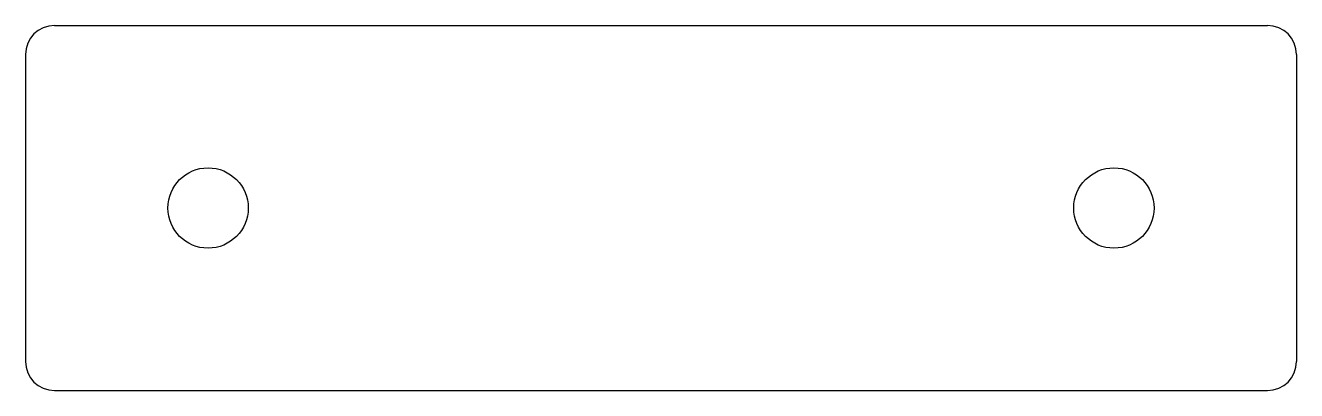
# Model space of a CAD drawing. Header units: millimetres. Extents: x -43.5 to 43.5, y -12.5 to 12.5.
import ezdxf

# ---------------------------------------------------------------- set-up
doc = ezdxf.new("R2010")
doc.units = ezdxf.units.MM

msp = doc.modelspace()

# ---------------------------------------------------------------- linework, layer by layer
for p, q in [((-41.5, 12.5), (41.5, 12.5)), ((-43.5, 10.5), (-43.5, -10.5)), ((43.5, 10.5), (43.5, -10.5)), ((-41.5, -12.5), (41.5, -12.5))]:
    msp.add_line(p, q)
for centre in [(-31, 0), (31, 0)]:
    msp.add_circle(centre, 2.75)
for centre, start, end in [((-41.5, 10.5), 90, 180), ((41.5, 10.5), 0, 90), ((-41.5, -10.5), -180, -90), ((41.5, -10.5), 270, 360)]:
    msp.add_arc(centre, 2, start, end)

doc.saveas('drawing.dxf')
